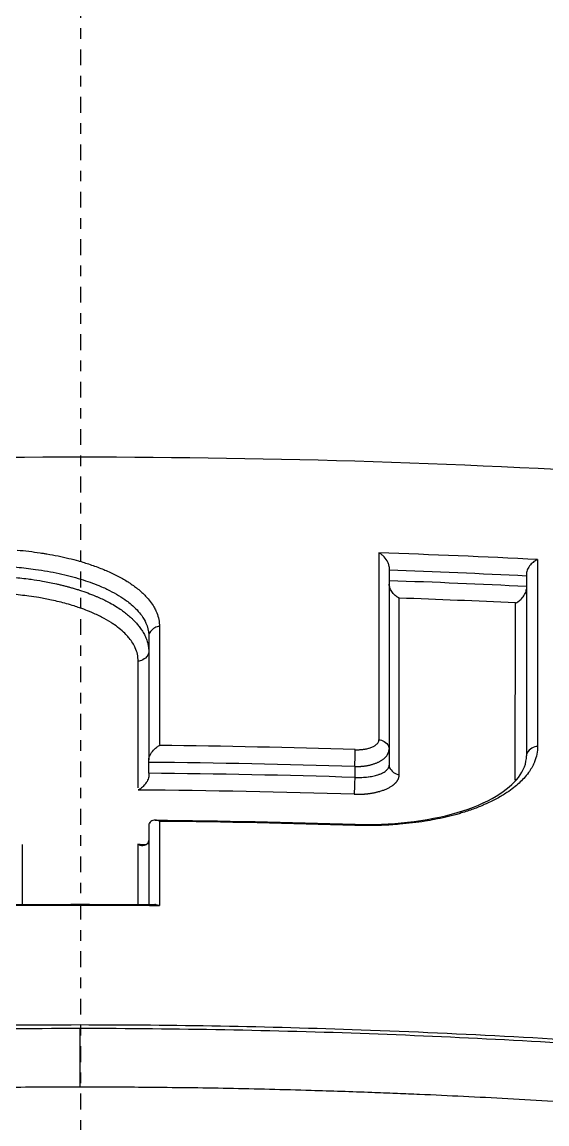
# Model space of a CAD drawing. Header units: millimetres. Extents: x 0 to 4378, y 0 to 2376.
# Drawn here: x 776.66 to 781.64, y 2094.22 to 2104.67 of the extents above; entities that cross this region are included whole.
import ezdxf

# ---------------------------------------------------------------- set-up
doc = ezdxf.new("R2010")
doc.units = ezdxf.units.MM
doc.header["$LTSCALE"] = 0.2
doc.linetypes.add('CENTER2', pattern=[1.125, 0.75, -0.125, 0.125, -0.125])
doc.layers.add('02_Center Line', color=1, linetype='CENTER2')

# ---------------------------------------------------------------- blocks, each defined once
blk = doc.blocks.new('A$Ce3085cef_1')
for p, q in [((2.927, -66.891), (2.927, -68.774)), ((4.23, -66.955), (4.23, -68.684)), ((4.23, -66.955), (4.23, -66.955)), ((0.648, -67.548), (0.648, -68.721)), ((4.124, -68.654), (4.124, -68.654)), ((4.23, -68.684), (4.23, -68.684)), ((0.648, -68.85), (0.648, -68.746)), ((2.602, -68.785), (2.602, -68.889)), ((0.648, -69.342), (0.648, -70.095)), ((0.648, -69.527), (0.648, -69.527)), ((-0.003, -71.825), (-0.003, -71.27))]:
    blk.add_line(p, q)
blk.add_arc((0, 0), 86.413, 313.06048, 226.93952)
for centre, major_axis, ratio, start_param, end_param in [((2.848, -140.45), (-0.017, 81.06), 0.000061, 0.429761, 0.479504), ((-0.026, -141.064), (80.099, 0.001), 0.92824, 1.51631, 1.535108), ((4.356, -140.153), (0.02, -80.689), 0.000064, 3.571962, 3.621889), ((-0.027, -141.033), (79.932, -0.001), 0.927771, 1.517534, 1.533844), ((-0.027, -140.977), (79.789, 0), 0.92749, 1.517423, 1.533762), ((-0.027, -140.956), (79.623, 0.001), 0.927139, 1.518615, 1.532456), ((3.004, -140.418), (0.019, 80.621), 0.000063, 5.804404, 5.851627), ((4.103, -140.199), (-0.021, -80.346), 0.000065, 2.662156, 2.709591), ((0.755, -140.819), (0.006, -81.499), 0.000023, 3.591977, 3.622822), ((0.543, -140.834), (-0.004, -81.117), 0.000017, 2.658825, 2.692324), ((-0.007, -138.827), (75.665, 0), 0.928354, 1.536251, 1.560806), ((2.603, -68.714), (-0.0032, -0.0999), 0.012864, 0.785362, 2.659767), ((0.648, -68.628), (0, -0.133), 0.000497, 0.495311, 0.804224), ((-0.007, -138.773), (75.475, 0), 0.92785, 1.536234, 1.562125), ((0.648, -68.97), (0, -0.135), 0.000369, 3.620466, 3.928733), ((-0.007, -138.682), (-75.297, 0), 0.927458, 4.67774, 4.703692), ((2.6, -68.96), (-0.0032, -0.0999), 0.012776, 3.926956, 5.799549), ((-0.006, -138.621), (-75.101, 0), 0.926936, 4.677721, 4.705015), ((0.752, -69.32), (0.103, 0.032), 0.539938, 2.622811, 2.964188), ((0.758, -141.482), (0.009, -82.251), 0.000042, 3.641614, 3.661586), ((-0.01, -138.078), (-74.104, 0), 0.928107, 4.67712, 4.702157), ((-0.547, -141.439), (-0.006, 81.802), 0.000028, 0.496809, 0.511176), ((0.54, -141.436), (-0.006, -81.799), 0.000031, 2.630582, 2.644951), ((0.544, -69.51), (0.103, 0.032), 0.539908, 5.76819, 6.105643), ((-0.001, -136.369), (-71.394, 0), 0.928182, 4.701895, 4.722965)]:
    blk.add_ellipse(centre, major_axis=major_axis, ratio=ratio, start_param=start_param, end_param=end_param)
for points, knots in [([(20.58, -62.176), (20.978, -62.303), (21.363, -62.434), (22.1, -62.703), (22.455, -62.842), (23.474, -63.266), (24.093, -63.561), (25.756, -64.476), (26.609, -65.127), (27.208, -65.843), (27.242, -65.886), (27.348, -66.022), (27.414, -66.114), (27.542, -66.309), (27.602, -66.41), (27.779, -66.75), (27.872, -66.999), (27.955, -67.387), (27.973, -67.525), (27.987, -67.798), (27.983, -67.933), (27.96, -68.139), (27.95, -68.208), (27.885, -68.551), (27.791, -68.824), (27.589, -69.224), (27.514, -69.352), (27.247, -69.754), (27.02, -70.024), (26.485, -70.555), (26.176, -70.814), (25.476, -71.323), (25.085, -71.572), (24.225, -72.057), (23.756, -72.293), (23, -72.633), (22.743, -72.743), (22.345, -72.904), (22.211, -72.958), (21.808, -73.113), (21.527, -73.217), (21.09, -73.369), (20.941, -73.42), (20.212, -73.663), (19.619, -73.842), (18.44, -74.167), (17.871, -74.311), (16.256, -74.687), (15.17, -74.904), (13.191, -75.239), (12.316, -75.368), (10.749, -75.569), (10.065, -75.647), (8.335, -75.82), (7.274, -75.904), (5.659, -76.002), (5.117, -76.03), (4.028, -76.076), (3.482, -76.095), (2.932, -76.109)], [0.000017, 0.000017, 0.000017, 0.000017, 0.176039, 0.176039, 0.352436, 0.352436, 0.705321, 0.705321, 1.409825, 1.409825, 1.455442, 1.455442, 1.551535, 1.551535, 1.656164, 1.656164, 1.900706, 1.900706, 2.034322, 2.034322, 2.163764, 2.163764, 2.23071, 2.23071, 2.493873, 2.493873, 2.618927, 2.618927, 2.888841, 2.888841, 3.15547, 3.15547, 3.421439, 3.421439, 3.688226, 3.688226, 3.819032, 3.819032, 3.88401, 3.88401, 4.01084, 4.01084, 4.07486, 4.07486, 4.323328, 4.323328, 4.540387, 4.540387, 4.920961, 4.920961, 5.206452, 5.206452, 5.420954, 5.420954, 5.743111, 5.743111, 5.904, 5.904, 6.064928, 6.064928, 6.064928, 6.064928]), ([(-20.255, -62.317), (-21.041, -62.595), (-22.267, -63.064), (-24.315, -64.193), (-25.034, -64.711), (-26.656, -66.348), (-26.84, -67.397), (-26.201, -69.345), (-25.258, -70.388), (-21.917, -72.308), (-19.728, -73.127), (-14.889, -74.347), (-12.404, -74.786), (-8.579, -75.222), (-7.385, -75.328), (-4.95, -75.49), (-3.697, -75.545), (-1.649, -75.596), (-0.83, -75.606), (-0.009, -75.606)], [-6.298185, -6.298185, -6.298185, -6.298185, -5.62338, -5.62338, -5.107672, -5.107672, -4.04946, -4.04946, -2.934387, -2.934387, -1.887256, -1.887256, -1.012101, -1.012101, -0.630052, -0.630052, -0.246202, -0.246202, -0.000001, -0.000001, -0.000001, -0.000001]), ([(-0.009, -75.606), (0.811, -75.606), (1.629, -75.596), (3.678, -75.546), (4.931, -75.491), (7.367, -75.329), (8.561, -75.223), (12.385, -74.788), (14.868, -74.35), (19.709, -73.132), (21.9, -72.313), (25.248, -70.393), (26.193, -69.351), (26.837, -67.403), (26.657, -66.354), (25.038, -64.716), (24.318, -64.196), (22.268, -63.065), (21.039, -62.595), (20.251, -62.317)], [-3.39418, -3.39418, -3.39418, -3.39418, -3.261671, -3.261671, -3.054858, -3.054858, -2.849127, -2.849127, -2.378218, -2.378218, -1.814355, -1.814355, -1.213576, -1.213576, -0.643142, -0.643142, -0.364576, -0.364576, -0.000015, -0.000015, -0.000015, -0.000015]), ([(-5.564, -66.027), (-3.714, -65.91), (-1.863, -65.85), (1.85, -65.85), (3.705, -65.909), (5.558, -66.027)], [0, 0, 0, 0, 0.4995825, 0.4995825, 0.9999999, 0.9999999, 0.9999999, 0.9999999]), ([(-0.599, -66.734), (-0.525, -66.74), (-0.453, -66.749), (-0.383, -66.759), (-0.373, -66.761), (-0.364, -66.762), (-0.355, -66.764), (-0.343, -66.766), (-0.33, -66.768), (-0.318, -66.77), (-0.247, -66.782), (-0.177, -66.796), (-0.11, -66.812), (-0.079, -66.82), (-0.048, -66.828), (-0.018, -66.836), (-0.015, -66.837), (-0.012, -66.838), (-0.008, -66.839), (0.031, -66.85), (0.068, -66.862), (0.104, -66.875), (0.144, -66.888), (0.183, -66.903), (0.22, -66.918), (0.228, -66.921), (0.236, -66.925), (0.244, -66.928), (0.28, -66.944), (0.315, -66.96), (0.349, -66.977), (0.382, -66.994), (0.413, -67.012), (0.443, -67.03), (0.448, -67.034), (0.454, -67.037), (0.459, -67.041), (0.489, -67.06), (0.516, -67.08), (0.542, -67.1)], [0.1417191, 0.1417191, 0.1417191, 0.1417191, 0.2245257, 0.2245257, 0.2245257, 0.2352821, 0.2352821, 0.2352821, 0.2500001, 0.2500001, 0.2500001, 0.3353253, 0.3353253, 0.3353253, 0.3750004, 0.3750004, 0.3750004, 0.3795212, 0.3795212, 0.3795212, 0.4310028, 0.4310028, 0.4310028, 0.4875887, 0.4875887, 0.4875887, 0.5000005, 0.5000005, 0.5000005, 0.5571926, 0.5571926, 0.5571926, 0.6144663, 0.6144663, 0.6144663, 0.6250007, 0.6250007, 0.6250007, 0.6844931, 0.6844931, 0.6844931, 0.6844931]), ([(2.927, -66.891), (2.927, -66.887), (2.927, -66.884), (2.926, -66.88), (2.925, -66.869), (2.921, -66.858), (2.916, -66.847), (2.907, -66.83), (2.895, -66.813), (2.881, -66.798), (2.873, -66.789), (2.865, -66.782), (2.856, -66.776), (2.846, -66.768), (2.838, -66.763), (2.831, -66.761)], [0.00000001, 0.00000001, 0.00000001, 0.00000001, 0.0011776, 0.0011776, 0.0011776, 0.00434698, 0.00434698, 0.00434698, 0.0093663, 0.0093663, 0.0093663, 0.01210725, 0.01210725, 0.01210725, 0.0154192, 0.0154192, 0.0154192, 0.0154192]), ([(4.335, -66.824), (4.323, -66.828), (4.311, -66.835), (4.3, -66.843), (4.289, -66.852), (4.278, -66.862), (4.268, -66.874), (4.257, -66.887), (4.247, -66.901), (4.24, -66.915), (4.237, -66.922), (4.234, -66.929), (4.232, -66.936), (4.231, -66.942), (4.23, -66.949), (4.23, -66.955)], [0.00001168, 0.00001168, 0.00001168, 0.00001168, 0.00475145, 0.00475145, 0.00475145, 0.00953659, 0.00953659, 0.00953659, 0.01488501, 0.01488501, 0.01488501, 0.01743255, 0.01743255, 0.01743255, 0.01968374, 0.01968374, 0.01968374, 0.01968374]), ([(-0.98, -66.881), (-0.913, -66.88), (-0.846, -66.881), (-0.72, -66.886), (-0.661, -66.89), (-0.543, -66.901), (-0.484, -66.908), (-0.35, -66.927), (-0.275, -66.94), (-0.131, -66.971), (-0.063, -66.989), (0.063, -67.028), (0.121, -67.048), (0.21, -67.085), (0.244, -67.1), (0.336, -67.147), (0.39, -67.179), (0.453, -67.225), (0.467, -67.237), (0.521, -67.283), (0.555, -67.319), (0.597, -67.378), (0.61, -67.402), (0.637, -67.462), (0.646, -67.499), (0.648, -67.54), (0.648, -67.544), (0.648, -67.548)], [0, 0, 0, 0, 0.0781426, 0.0781426, 0.1478331, 0.1478331, 0.2199982, 0.2199982, 0.3154517, 0.3154517, 0.4109052, 0.4109052, 0.5000049, 0.5000049, 0.5590367, 0.5590367, 0.6713892, 0.6713892, 0.7086872, 0.7086872, 0.8168879, 0.8168879, 0.8845111, 0.8845111, 0.9887063, 0.9887063, 1, 1, 1, 1]), ([(-0.98, -66.979), (-0.926, -66.979), (-0.871, -66.979), (-0.763, -66.983), (-0.709, -66.986), (-0.602, -66.995), (-0.549, -67), (-0.488, -67.008), (-0.478, -67.009), (-0.431, -67.016), (-0.395, -67.021), (-0.315, -67.035), (-0.271, -67.044), (-0.216, -67.056), (-0.204, -67.059), (-0.182, -67.065), (-0.171, -67.067), (-0.149, -67.073), (-0.138, -67.076), (-0.117, -67.081), (-0.106, -67.084), (-0.083, -67.091), (-0.072, -67.094), (-0.048, -67.101), (-0.036, -67.105), (-0.018, -67.11), (-0.013, -67.112), (0.044, -67.131), (0.094, -67.149), (0.151, -67.173), (0.16, -67.177), (0.202, -67.195), (0.234, -67.21), (0.305, -67.248), (0.343, -67.27), (0.384, -67.299), (0.391, -67.303), (0.404, -67.313), (0.411, -67.318), (0.425, -67.328), (0.431, -67.333), (0.444, -67.344), (0.451, -67.349), (0.464, -67.36), (0.47, -67.366), (0.48, -67.375), (0.487, -67.381), (0.502, -67.396), (0.511, -67.404), (0.527, -67.422), (0.536, -67.432), (0.554, -67.453), (0.562, -67.464), (0.579, -67.488), (0.588, -67.5), (0.603, -67.527), (0.61, -67.54), (0.623, -67.569), (0.628, -67.584), (0.638, -67.614), (0.641, -67.629), (0.646, -67.662), (0.648, -67.679), (0.648, -67.696)], [0, 0, 0, 0, 0.078315, 0.078315, 0.157207, 0.157207, 0.235425, 0.235425, 0.25, 0.25, 0.305767, 0.305767, 0.375, 0.375, 0.395515, 0.395515, 0.416776, 0.416776, 0.437582, 0.437582, 0.457519, 0.457519, 0.476434, 0.476434, 0.493918, 0.493918, 0.5, 0.5, 0.565792, 0.565792, 0.578177, 0.578177, 0.625, 0.625, 0.6875, 0.6875, 0.698688, 0.698688, 0.709437, 0.709437, 0.720541, 0.720541, 0.732504, 0.732504, 0.75, 0.75, 0.78125, 0.78125, 0.811732, 0.811732, 0.841486, 0.841486, 0.870389, 0.870389, 0.898375, 0.898375, 0.924935, 0.924935, 0.950745, 0.950745, 0.975395, 0.975395, 1, 1, 1, 1]), ([(3.023, -67.189), (3.021, -67.188), (3.018, -67.186), (3.015, -67.185), (3.005, -67.18), (2.996, -67.173), (2.986, -67.165), (2.977, -67.156), (2.968, -67.147), (2.96, -67.137), (2.951, -67.124), (2.942, -67.11), (2.937, -67.097), (2.934, -67.09), (2.931, -67.083), (2.93, -67.076), (2.928, -67.07), (2.927, -67.064), (2.927, -67.058)], [-0.00112919, -0.00112919, -0.00112919, -0.00112919, 0, 0, 0, 0.00402968, 0.00402968, 0.00402968, 0.00807131, 0.00807131, 0.00807131, 0.01307224, 0.01307224, 0.01307224, 0.01546787, 0.01546787, 0.01546787, 0.01757087, 0.01757087, 0.01757087, 0.01757087]), ([(0.547, -67.786), (0.547, -67.765), (0.545, -67.743), (0.54, -67.721), (0.536, -67.701), (0.529, -67.681), (0.52, -67.661), (0.506, -67.63), (0.487, -67.599), (0.463, -67.57), (0.453, -67.558), (0.443, -67.546), (0.431, -67.534), (0.401, -67.502), (0.364, -67.471), (0.322, -67.442), (0.312, -67.435), (0.301, -67.428), (0.29, -67.421), (0.263, -67.403), (0.233, -67.386), (0.201, -67.37), (0.169, -67.353), (0.135, -67.338), (0.1, -67.323), (0.09, -67.318), (0.079, -67.314), (0.068, -67.31), (0.044, -67.3), (0.018, -67.29), (-0.008, -67.281), (-0.025, -67.275), (-0.043, -67.269), (-0.061, -67.263), (-0.084, -67.256), (-0.107, -67.249), (-0.131, -67.243), (-0.177, -67.23), (-0.226, -67.218), (-0.275, -67.207), (-0.314, -67.199), (-0.354, -67.191), (-0.395, -67.184), (-0.426, -67.179), (-0.457, -67.174), (-0.489, -67.17), (-0.542, -67.163), (-0.596, -67.157), (-0.651, -67.152), (-0.661, -67.151), (-0.671, -67.151), (-0.681, -67.15), (-0.736, -67.146), (-0.791, -67.143), (-0.847, -67.142), (-0.891, -67.141), (-0.935, -67.14), (-0.978, -67.141)], [0, 0, 0, 0, 0.0625, 0.0625, 0.0625, 0.1215227, 0.1215227, 0.1215227, 0.2128591, 0.2128591, 0.2128591, 0.2500003, 0.2500003, 0.2500003, 0.3503801, 0.3503801, 0.3503801, 0.3750002, 0.3750002, 0.3750002, 0.4375002, 0.4375002, 0.4375002, 0.5000002, 0.5000002, 0.5000002, 0.5185161, 0.5185161, 0.5185161, 0.5610714, 0.5610714, 0.5610714, 0.5891325, 0.5891325, 0.5891325, 0.6250002, 0.6250002, 0.6250002, 0.6950025, 0.6950025, 0.6950025, 0.7500001, 0.7500001, 0.7500001, 0.7922639, 0.7922639, 0.7922639, 0.8621964, 0.8621964, 0.8621964, 0.875, 0.875, 0.875, 0.9452517, 0.9452517, 0.9452517, 1, 1, 1, 1]), ([(0.542, -67.1), (0.57, -67.123), (0.595, -67.146), (0.618, -67.17), (0.65, -67.203), (0.676, -67.238), (0.696, -67.273), (0.704, -67.285), (0.71, -67.298), (0.716, -67.311), (0.726, -67.332), (0.734, -67.354), (0.739, -67.376), (0.744, -67.398), (0.748, -67.42), (0.749, -67.442), (0.749, -67.448), (0.749, -67.453), (0.749, -67.458)], [0.6844931, 0.6844931, 0.6844931, 0.6844931, 0.7500001, 0.7500001, 0.7500001, 0.8422739, 0.8422739, 0.8422739, 0.8750003, 0.8750003, 0.8750003, 0.9305213, 0.9305213, 0.9305213, 0.9870219, 0.9870219, 0.9870219, 1, 1, 1, 1]), ([(4.124, -67.235), (4.125, -67.235), (4.125, -67.235), (4.131, -67.233), (4.143, -67.228), (4.17, -67.208), (4.18, -67.197), (4.201, -67.173), (4.211, -67.159), (4.221, -67.138), (4.224, -67.131), (4.228, -67.117), (4.229, -67.111), (4.23, -67.104)], [-0.01921956, -0.01921956, -0.01921956, -0.01921956, -0.01897467, -0.01897467, -0.01308888, -0.01308888, -0.00902905, -0.00902905, -0.00431059, -0.00431059, -0.0020598, -0.0020598, -0.00000148, -0.00000148, -0.00000148, -0.00000148]), ([(0.749, -67.458), (0.734, -67.458), (0.719, -67.462), (0.705, -67.47), (0.689, -67.478), (0.675, -67.491), (0.664, -67.505), (0.655, -67.517), (0.649, -67.531), (0.648, -67.544), (0.648, -67.545), (0.648, -67.547), (0.648, -67.548)], [0, 0, 0, 0, 0.309014, 0.309014, 0.309014, 0.659804, 0.659804, 0.659804, 0.970047, 0.970047, 0.970047, 1, 1, 1, 1]), ([(0.648, -67.696), (0.648, -67.718), (0.635, -67.74), (0.601, -67.77), (0.584, -67.779), (0.56, -67.785), (0.554, -67.786), (0.547, -67.786)], [0, 0, 0, 0, 0.5, 0.5, 0.8657063, 0.8657063, 1, 1, 1, 1]), ([(2.606, -68.626), (2.614, -68.626), (2.621, -68.626), (2.633, -68.626), (2.639, -68.626), (2.648, -68.626), (2.652, -68.625), (2.662, -68.625), (2.668, -68.624), (2.677, -68.623), (2.68, -68.623), (2.686, -68.622), (2.688, -68.622), (2.697, -68.621), (2.702, -68.62), (2.71, -68.618), (2.714, -68.617), (2.723, -68.615), (2.728, -68.614), (2.735, -68.612), (2.736, -68.611), (2.744, -68.609), (2.749, -68.607), (2.76, -68.603), (2.765, -68.601), (2.776, -68.597), (2.781, -68.594), (2.789, -68.59), (2.791, -68.588), (2.8, -68.583), (2.805, -68.579), (2.813, -68.571), (2.817, -68.567), (2.823, -68.559), (2.825, -68.555), (2.829, -68.547), (2.83, -68.543), (2.831, -68.536), (2.831, -68.534), (2.831, -68.531)], [0, 0, 0, 0, 0.024339, 0.024339, 0.046422, 0.046422, 0.063135, 0.063135, 0.093918, 0.093918, 0.11053, 0.11053, 0.12627, 0.12627, 0.164466, 0.164466, 0.18889, 0.18889, 0.237395, 0.237395, 0.251509, 0.251509, 0.313558, 0.313558, 0.37668, 0.37668, 0.455034, 0.455034, 0.501837, 0.501837, 0.609274, 0.609274, 0.714679, 0.714679, 0.823425, 0.823425, 0.934378, 0.934378, 1, 1, 1, 1]), ([(2.831, -68.531), (2.848, -68.532), (2.865, -68.538), (2.88, -68.548), (2.898, -68.56), (2.913, -68.576), (2.921, -68.594), (2.925, -68.603), (2.927, -68.611), (2.927, -68.62)], [0, 0, 0, 0, 0.361739, 0.361739, 0.361739, 0.794261, 0.794261, 0.794261, 1, 1, 1, 1]), ([(0.648, -68.721), (0.648, -68.714), (0.649, -68.707), (0.651, -68.7), (0.654, -68.692), (0.657, -68.684), (0.661, -68.677), (0.669, -68.661), (0.68, -68.645), (0.692, -68.631), (0.701, -68.621), (0.71, -68.613), (0.72, -68.605), (0.729, -68.598), (0.739, -68.592), (0.749, -68.587)], [-0.01932859, -0.01932859, -0.01932859, -0.01932859, -0.01686752, -0.01686752, -0.01686752, -0.01403596, -0.01403596, -0.01403596, -0.0080494, -0.0080494, -0.0080494, -0.00399872, -0.00399872, -0.00399872, -0.0000007, -0.0000007, -0.0000007, -0.0000007]), ([(4.335, -68.595), (4.335, -68.619), (4.333, -68.644), (4.328, -68.668), (4.324, -68.692), (4.316, -68.716), (4.307, -68.74), (4.306, -68.744), (4.304, -68.747), (4.303, -68.751), (4.289, -68.782), (4.271, -68.813), (4.25, -68.843), (4.236, -68.862), (4.221, -68.88), (4.204, -68.898), (4.176, -68.929), (4.144, -68.958), (4.108, -68.987), (4.088, -69.002), (4.067, -69.017), (4.045, -69.032), (4.016, -69.051), (3.985, -69.07), (3.953, -69.088), (3.919, -69.106), (3.884, -69.123), (3.847, -69.14), (3.842, -69.142), (3.836, -69.145), (3.83, -69.147), (3.797, -69.162), (3.762, -69.176), (3.725, -69.189), (3.689, -69.202), (3.651, -69.215), (3.612, -69.226), (3.598, -69.231), (3.583, -69.235), (3.568, -69.239), (3.501, -69.258), (3.43, -69.274), (3.358, -69.288), (3.328, -69.294), (3.298, -69.299), (3.268, -69.304), (3.19, -69.316), (3.109, -69.326), (3.027, -69.333), (2.999, -69.335), (2.971, -69.338), (2.942, -69.339), (2.895, -69.342), (2.848, -69.344), (2.8, -69.345), (2.752, -69.346), (2.704, -69.346), (2.656, -69.345), (2.639, -69.345), (2.621, -69.344), (2.604, -69.344)], [0, 0, 0, 0, 0.058143, 0.058143, 0.058143, 0.116452, 0.116452, 0.116452, 0.125, 0.125, 0.125, 0.201914, 0.201914, 0.201914, 0.25, 0.25, 0.25, 0.330938, 0.330938, 0.330938, 0.375, 0.375, 0.375, 0.432561, 0.432561, 0.432561, 0.490895, 0.490895, 0.490895, 0.5, 0.5, 0.5, 0.552478, 0.552478, 0.552478, 0.605245, 0.605245, 0.605245, 0.625, 0.625, 0.625, 0.7139, 0.7139, 0.7139, 0.75, 0.75, 0.75, 0.84323, 0.84323, 0.84323, 0.875, 0.875, 0.875, 0.927711, 0.927711, 0.927711, 0.980791, 0.980791, 0.980791, 1, 1, 1, 1]), ([(4.335, -68.595), (4.317, -68.595), (4.298, -68.601), (4.261, -68.622), (4.244, -68.64), (4.232, -68.667), (4.23, -68.675), (4.23, -68.684)], [0.0000002, 0.0000002, 0.0000002, 0.0000002, 0.3681186, 0.3681186, 0.8091812, 0.8091812, 0.9999199, 0.9999199, 0.9999199, 0.9999199]), ([(2.603, -69.333), (2.772, -69.339), (2.942, -69.332), (3.27, -69.295), (3.431, -69.264), (3.717, -69.18), (3.844, -69.126), (4.035, -69.011), (4.106, -68.949), (4.204, -68.822), (4.23, -68.754), (4.23, -68.684)], [0.0000037, 0.0000037, 0.0000037, 0.0000037, 0.0505873, 0.0505873, 0.1033103, 0.1033103, 0.1569186, 0.1569186, 0.2068624, 0.2068624, 0.2614584, 0.2614584, 0.2614584, 0.2614584]), ([(2.602, -68.889), (2.611, -68.889), (2.62, -68.89), (2.639, -68.89), (2.649, -68.89), (2.662, -68.889), (2.665, -68.889), (2.678, -68.888), (2.688, -68.888), (2.708, -68.886), (2.718, -68.885), (2.729, -68.884), (2.73, -68.884), (2.742, -68.882), (2.751, -68.881), (2.769, -68.877), (2.778, -68.875), (2.794, -68.872), (2.801, -68.87), (2.816, -68.866), (2.823, -68.863), (2.83, -68.861), (2.832, -68.86), (2.836, -68.859), (2.837, -68.858), (2.844, -68.856), (2.85, -68.853), (2.861, -68.848), (2.867, -68.846), (2.878, -68.839), (2.883, -68.836), (2.894, -68.829), (2.898, -68.825), (2.904, -68.82), (2.905, -68.819), (2.91, -68.814), (2.914, -68.81), (2.92, -68.8), (2.923, -68.795), (2.926, -68.785), (2.927, -68.779), (2.927, -68.774)], [0, 0, 0, 0, 0.0525493, 0.0525493, 0.1044361, 0.1044361, 0.1204224, 0.1204224, 0.1722957, 0.1722957, 0.2238995, 0.2238995, 0.2334986, 0.2334986, 0.2872891, 0.2872891, 0.3443918, 0.3443918, 0.4045392, 0.4045392, 0.4743317, 0.4743317, 0.5, 0.5, 0.524836, 0.524836, 0.5995351, 0.5995351, 0.671056, 0.671056, 0.7393386, 0.7393386, 0.8033673, 0.8033673, 0.8181159, 0.8181159, 0.8818896, 0.8818896, 0.9413921, 0.9413921, 1, 1, 1, 1]), ([(2.927, -68.774), (2.927, -68.789), (2.934, -68.804), (2.945, -68.818), (2.957, -68.835), (2.976, -68.849), (2.995, -68.856), (3.004, -68.86), (3.014, -68.862), (3.023, -68.862)], [0, 0, 0, 0, 0.362771, 0.362771, 0.362771, 0.798064, 0.798064, 0.798064, 1, 1, 1, 1]), ([(0.648, -68.874), (0.648, -68.881), (0.647, -68.887), (0.643, -68.901), (0.64, -68.908), (0.63, -68.93), (0.62, -68.945), (0.6, -68.969), (0.59, -68.98), (0.565, -69), (0.554, -69.005), (0.547, -69.008)], [0.00006935, 0.00006935, 0.00006935, 0.00006935, 0.0020842, 0.0020842, 0.00437896, 0.00437896, 0.00922142, 0.00922142, 0.01311964, 0.01311964, 0.01835749, 0.01835749, 0.01835749, 0.01835749]), ([(0.749, -69.304), (0.747, -69.303), (0.744, -69.302), (0.732, -69.297), (0.723, -69.295), (0.704, -69.293), (0.695, -69.294), (0.679, -69.298), (0.673, -69.301), (0.662, -69.31), (0.658, -69.314), (0.654, -69.321)], [-0.00092707, -0.00092707, -0.00092707, -0.00092707, 0, 0, 0.00436612, 0.00436612, 0.00867322, 0.00867322, 0.01202355, 0.01202355, 0.01490186, 0.01490186, 0.01490186, 0.01490186]), ([(0.642, -69.51), (0.638, -69.516), (0.633, -69.522), (0.619, -69.531), (0.611, -69.534), (0.596, -69.537), (0.588, -69.537), (0.571, -69.535), (0.562, -69.533), (0.552, -69.528), (0.55, -69.527), (0.548, -69.526)], [0.00003565, 0.00003565, 0.00003565, 0.00003565, 0.00315582, 0.00315582, 0.00647054, 0.00647054, 0.00967903, 0.00967903, 0.01290135, 0.01290135, 0.01364303, 0.01364303, 0.01364303, 0.01364303]), ([(31.278, -69.946), (31.323, -69.995), (31.367, -70.044), (31.458, -70.151), (31.504, -70.209), (31.634, -70.384), (31.709, -70.502), (31.838, -70.744), (31.89, -70.866), (31.966, -71.109), (31.991, -71.23), (32.028, -71.596), (31.998, -71.84), (31.835, -72.309), (31.704, -72.534), (31.459, -72.865), (31.363, -72.98), (30.35, -74.039), (28.634, -74.92), (25.88, -75.806), (25.568, -75.901), (25.085, -76.042), (24.922, -76.088), (23.419, -76.503), (21.922, -76.843), (19.683, -77.262), (19.056, -77.371), (17.28, -77.657), (16.097, -77.824), (13.032, -78.198), (11.094, -78.385), (8.843, -78.545), (8.591, -78.562), (6.587, -78.692), (4.758, -78.783), (2.932, -78.83)], [1.717812, 1.717812, 1.717812, 1.717812, 1.765731, 1.765731, 1.822697, 1.822697, 1.935907, 1.935907, 2.05247, 2.05247, 2.166843, 2.166843, 2.399096, 2.399096, 2.616669, 2.616669, 2.736228, 2.736228, 3.700499, 3.700499, 3.819408, 3.819408, 3.878521, 3.878521, 4.356179, 4.356179, 4.534962, 4.534962, 4.848781, 4.848781, 5.320636, 5.320636, 5.379891, 5.379891, 5.794291, 5.794291, 5.794291, 5.794291]), ([(0.749, -70.107), (0.746, -70.105), (0.744, -70.104), (0.734, -70.1), (0.726, -70.097), (0.713, -70.095), (0.709, -70.095), (0.705, -70.095)], [-0.000875175, -0.000875175, -0.000875175, -0.000875175, 0, 0, 0.003670772, 0.003670772, 0.005581178, 0.005581178, 0.005581178, 0.005581178]), ([(5.558, -71.44), (4.594, -71.371), (3.628, -71.319), (1.772, -71.252), (0.886, -71.236), (-0.893, -71.236), (-1.779, -71.253), (-3.635, -71.319), (-4.6, -71.372), (-5.564, -71.441)], [-1.113249, -1.113249, -1.113249, -1.113249, -0.823214, -0.823214, -0.556626, -0.556626, -0.29, -0.29, -0.000002, -0.000002, -0.000002, -0.000002]), ([(-0.003, -71.27), (-0.005, -71.27), (-0.007, -71.27), (-0.482, -71.27), (-0.955, -71.275), (-1.867, -71.292), (-2.306, -71.305), (-3.202, -71.337), (-3.658, -71.358), (-4.343, -71.395), (-4.571, -71.409), (-4.856, -71.426), (-4.913, -71.43), (-5.027, -71.437), (-5.084, -71.441), (-5.238, -71.451), (-5.336, -71.458), (-5.447, -71.466), (-5.461, -71.467), (-5.475, -71.468)], [0.0000001, 0.0000001, 0.0000001, 0.0000001, 0.0009828, 0.0009828, 0.2559382, 0.2559382, 0.492771, 0.492771, 0.7391565, 0.7391565, 0.8623493, 0.8623493, 0.8931475, 0.8931475, 0.9239457, 0.9239457, 0.9766944, 0.9766944, 0.9841395, 0.9841395, 0.9841395, 0.9841395]), ([(5.476, -71.468), (4.564, -71.404), (3.652, -71.354), (1.825, -71.287), (0.911, -71.27), (-0.003, -71.27)], [0, 0, 0, 0, 0.5, 0.5, 1, 1, 1, 1]), ([(-0.003, -71.825), (-0.232, -71.825), (-0.464, -71.826), (-0.92, -71.83), (-1.145, -71.834), (-1.607, -71.842), (-1.845, -71.848), (-2.316, -71.861), (-2.55, -71.869), (-2.851, -71.88), (-2.924, -71.883), (-3.152, -71.892), (-3.309, -71.899), (-3.627, -71.914), (-3.787, -71.922), (-4.02, -71.934), (-4.094, -71.938), (-4.275, -71.948), (-4.383, -71.954), (-4.642, -71.97), (-4.793, -71.979), (-5.042, -71.995), (-5.14, -72.002), (-5.292, -72.012), (-5.346, -72.016), (-5.409, -72.02), (-5.417, -72.021), (-5.453, -72.023), (-5.482, -72.026), (-5.525, -72.029), (-5.538, -72.03), (-5.572, -72.032), (-5.592, -72.033), (-5.644, -72.035), (-5.676, -72.035), (-5.739, -72.034), (-5.771, -72.032), (-5.834, -72.027), (-5.865, -72.023), (-5.904, -72.017), (-5.912, -72.016), (-5.936, -72.012), (-5.952, -72.008), (-5.967, -72.005)], [0, 0, 0, 0, 0.015625, 0.015625, 0.0306624, 0.0306624, 0.0465812, 0.0465812, 0.0625, 0.0625, 0.0674467, 0.0674467, 0.0780176, 0.0780176, 0.0887218, 0.0887218, 0.09375, 0.09375, 0.1011986, 0.1011986, 0.1115892, 0.1115892, 0.1181477, 0.1181477, 0.1217302, 0.1217302, 0.1222453, 0.1222453, 0.1241141, 0.1241141, 0.125, 0.125, 0.1262746, 0.1262746, 0.1283971, 0.1283971, 0.1305853, 0.1305853, 0.1328507, 0.1328507, 0.133446, 0.133446, 0.1346715, 0.1346715, 0.1346715, 0.1346715]), ([(5.961, -72.005), (5.932, -72.01), (5.903, -72.015), (5.874, -72.019), (5.848, -72.023), (5.823, -72.026), (5.797, -72.028), (5.793, -72.028), (5.79, -72.029), (5.786, -72.029), (5.777, -72.03), (5.767, -72.031), (5.756, -72.031), (5.746, -72.032), (5.736, -72.033), (5.725, -72.033), (5.715, -72.033), (5.705, -72.034), (5.695, -72.034), (5.684, -72.034), (5.674, -72.034), (5.664, -72.034), (5.655, -72.034), (5.646, -72.034), (5.638, -72.034), (5.627, -72.034), (5.617, -72.034), (5.61, -72.033), (5.596, -72.033), (5.588, -72.033), (5.571, -72.032), (5.559, -72.031), (5.544, -72.03), (5.528, -72.029), (5.513, -72.028), (5.497, -72.027), (5.479, -72.025), (5.468, -72.025), (5.456, -72.024), (5.443, -72.023), (5.429, -72.022), (5.414, -72.021), (5.399, -72.02), (5.376, -72.018), (5.352, -72.016), (5.328, -72.015), (5.313, -72.013), (5.298, -72.012), (5.283, -72.011), (5.276, -72.011), (5.269, -72.011), (5.263, -72.01), (5.251, -72.009), (5.241, -72.009), (5.231, -72.008), (5.119, -72), (5.009, -71.993), (4.9, -71.986), (4.789, -71.979), (4.678, -71.972), (4.564, -71.965), (4.547, -71.964), (4.529, -71.963), (4.512, -71.962), (4.503, -71.961), (4.494, -71.961), (4.485, -71.96), (4.338, -71.952), (4.195, -71.944), (4.054, -71.936), (3.912, -71.928), (3.772, -71.921), (3.632, -71.914), (3.494, -71.908), (3.356, -71.901), (3.214, -71.895), (3.146, -71.892), (3.077, -71.889), (3.008, -71.887), (3.002, -71.886), (2.996, -71.886), (2.99, -71.886), (2.913, -71.883), (2.837, -71.88), (2.762, -71.877), (2.569, -71.87), (2.378, -71.863), (2.188, -71.858), (1.924, -71.85), (1.662, -71.843), (1.402, -71.838), (1.143, -71.833), (0.887, -71.83), (0.63, -71.828), (0.419, -71.826), (0.208, -71.825), (-0.003, -71.825)], [0, 0, 0, 0, 0.015625, 0.015625, 0.015625, 0.029442, 0.029442, 0.029442, 0.03125, 0.03125, 0.03125, 0.036194, 0.036194, 0.036194, 0.040616, 0.040616, 0.040616, 0.04495, 0.04495, 0.04495, 0.049445, 0.049445, 0.049445, 0.053883, 0.053883, 0.053883, 0.060191, 0.060191, 0.060191, 0.074351, 0.074351, 0.074351, 0.08475, 0.08475, 0.08475, 0.09375, 0.09375, 0.09375, 0.099011, 0.099011, 0.099011, 0.104429, 0.104429, 0.104429, 0.112414, 0.112414, 0.112414, 0.117741, 0.117741, 0.117741, 0.120399, 0.120399, 0.120399, 0.125, 0.125, 0.125, 0.180687, 0.180687, 0.180687, 0.237001, 0.237001, 0.237001, 0.245614, 0.245614, 0.245614, 0.25, 0.25, 0.25, 0.321535, 0.321535, 0.321535, 0.39312, 0.39312, 0.39312, 0.463252, 0.463252, 0.463252, 0.497095, 0.497095, 0.497095, 0.5, 0.5, 0.5, 0.536976, 0.536976, 0.536976, 0.631167, 0.631167, 0.631167, 0.762352, 0.762352, 0.762352, 0.892729, 0.892729, 0.892729, 1, 1, 1, 1])]:
    blk.add_open_spline(points, degree=3, knots=knots)
for points, weights, knots in [([(2.602, -68.785), (2.619, -68.785), (2.656, -68.785), (2.731, -68.777), (2.821, -68.751), (2.905, -68.697), (2.927, -68.646), (2.927, -68.62)], [0.999999999989, 0.999999999989, 0.999999999989, 0.999999999989, 0.99999999999, 0.999999999991, 0.999999999992, 0.999999999992], [0, 0, 0, 0, 0.10863, 0.222306, 0.461659, 0.714472, 1, 1, 1, 1]), ([(2.597, -69.048), (2.626, -69.049), (2.655, -69.049), (2.712, -69.045), (2.795, -69.035), (2.913, -69), (2.975, -68.957), (3.014, -68.911), (3.023, -68.887), (3.023, -68.862)], [1, 1.0000000013, 1.0000000026, 1.00000000386, 1.00000000376, 1.00000000351, 1.00000000323, 1.00000000206, 1.00000000102, 1], [0, 0, 0, 0, 0.129077, 0.129077, 0.258361, 0.514248, 0.764529, 0.764529, 1, 1, 1, 1])]:
    blk.add_rational_spline(points, weights, degree=3, knots=knots)
for points in [[(4.133, -68.912), (4.13, -68.913), (4.127, -68.913), (4.124, -68.912)], [(4.124, -68.912), (4.124, -68.916), (4.124, -68.919), (4.124, -68.922)], [(0.707, -69.294), (1.339, -69.299), (1.972, -69.313), (2.603, -69.333)], [(2.604, -69.344), (2.604, -69.337), (2.604, -69.333), (2.603, -69.333)], [(0.625, -69.527), (0.599, -69.527), (0.573, -69.526), (0.548, -69.526)], [(-0.712, -70.095), (-0.24, -70.091), (0.233, -70.091), (0.705, -70.095)]]:
    blk.add_open_spline(points, degree=3)
at = {"layer": '02_Center Line'}
blk.add_line((0, 87.413), (0, -87.413), dxfattribs=at)

msp = doc.modelspace()

# ---------------------------------------------------------------- block references
msp.add_blockref('A$Ce3085cef_1', (777.219, 2166.397))

doc.saveas('drawing.dxf')
